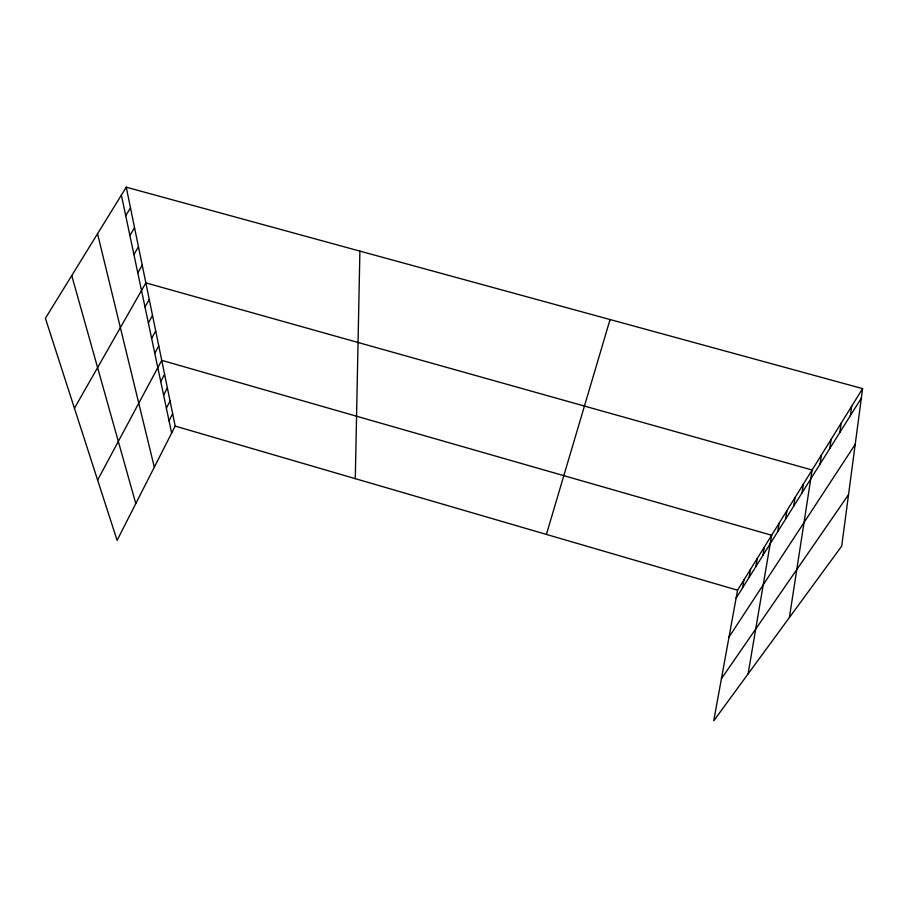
<?xml version="1.0" encoding="UTF-8"?>
<svg xmlns="http://www.w3.org/2000/svg" width="908" height="908" viewBox="0 0 908 908"><rect width="100%" height="100%" fill="white"/><g stroke="black" fill="none" stroke-linecap="round" stroke-linejoin="round"><path stroke-width="1.36" d="M355.289 478.652L359.897 251.107M862.6 388.624L841.705 546.117L713.745 720.804L737.557 590.2L862.6 388.624L126.257 187.196L45.4 318.311L117.098 540.351L175.199 426.102L126.257 187.196M850.376 415.614L851.659 406.273M839.855 432.424L841.16 423.185M829.753 448.563L831.092 439.427M820.06 464.056L821.411 455.022M789.393 617.531L812.115 470.015L145.859 282.876L74.445 408.248M802.025 492.851L803.421 484.021M793.637 506.255L795.045 497.527M785.545 519.183L786.964 510.546M777.747 531.657L779.166 523.121M748.09 673.918L771.641 535.255L161.726 360.34L97.633 480.06M762.924 555.333L764.366 546.991M755.887 566.592L757.329 558.329M749.077 577.465L750.519 569.293M742.483 587.998L743.936 579.917M546.412 534.415L610.062 319.548M169.036 420.835L172.668 413.753M166.368 408.157L170.068 401.03M163.599 395.094L167.378 387.898M160.75 381.598L164.598 374.346M154.769 353.257L158.764 345.88M151.625 338.366L155.699 330.932M148.379 322.953L152.533 315.462M145.008 307.006L149.252 299.458M137.789 272.843L142.227 265.17M133.93 254.524L138.47 246.794M129.912 235.49L134.554 227.692M125.724 215.695L130.491 207.841M736.104 598.19L861.351 398.079M729.022 637.053L855.211 444.364M721.417 678.707L848.537 494.622M175.199 426.102L737.557 590.2M71.743 275.578L135.791 503.599M97.553 233.742L154.315 467.166M121.377 195.107L171.635 433.116"/></g></svg>
